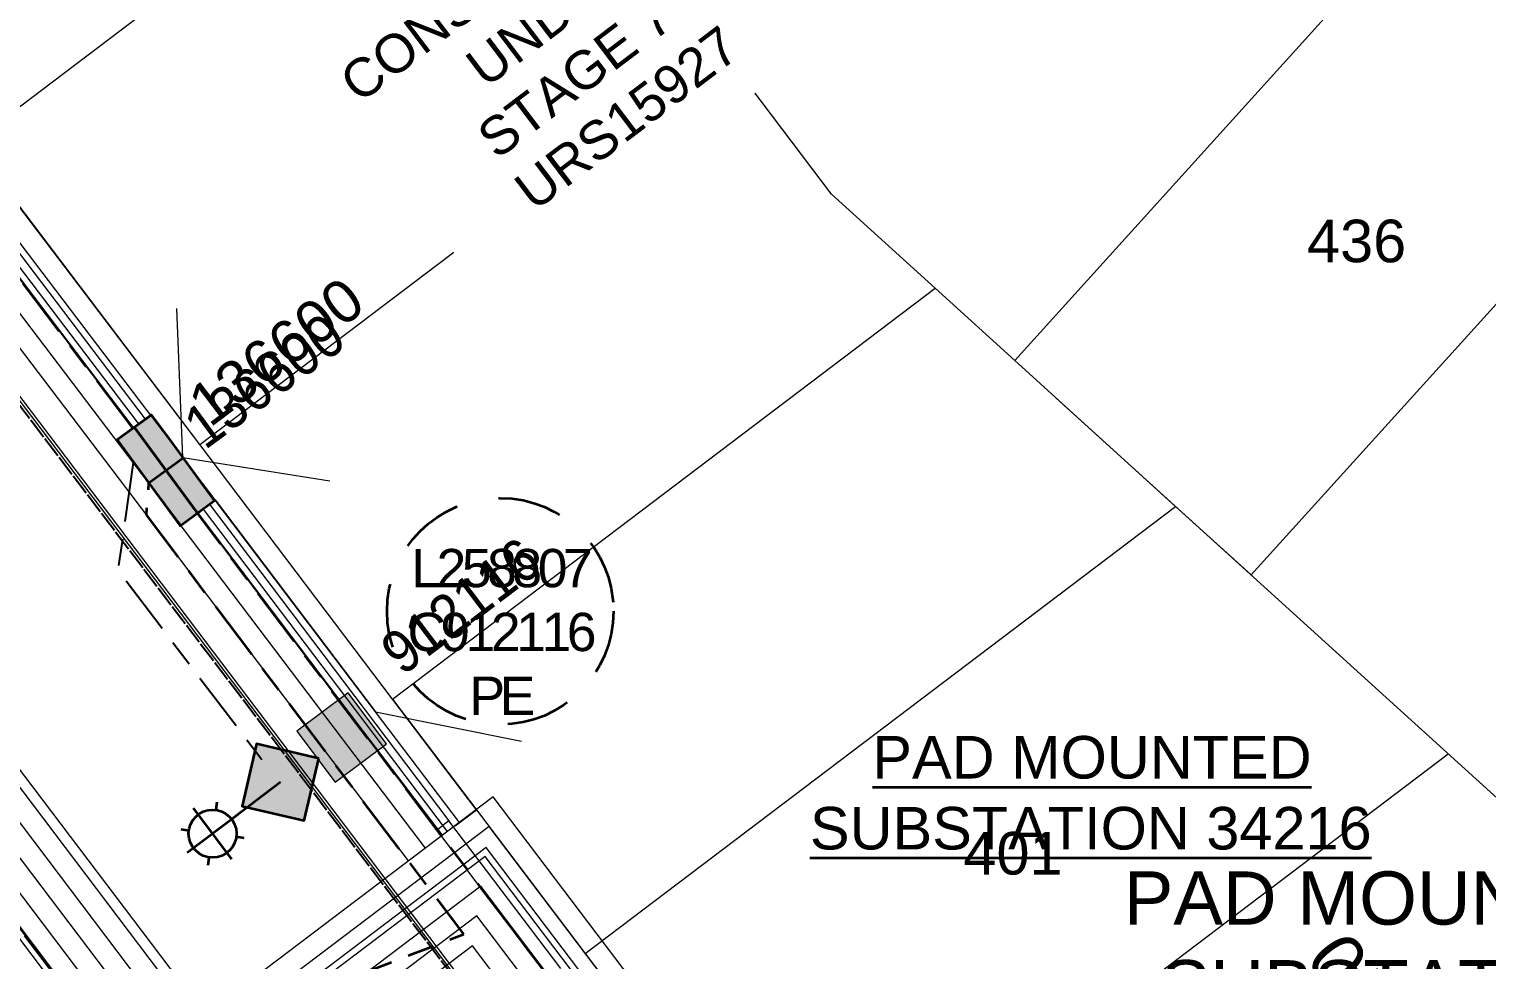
# Model space of a CAD drawing. Header units: metres. Extents: x 0 to 309348, y 0 to 6272736.
# Drawn here: x 308735.3 to 308803.8, y 6271944.7 to 6271988.4 of the extents above; entities that cross this region are included whole.
import ezdxf
from ezdxf import colors
from ezdxf.entities.mleader import LeaderData, LeaderLine
from ezdxf.enums import TextEntityAlignment as Align
from ezdxf.math import Vec2, Vec3

# ---------------------------------------------------------------- set-up
doc = ezdxf.new("R2010")
doc.units = ezdxf.units.M
for name, pattern in [('Cable Exist OH', [1, 1, 0]), ('Cable Exist UG', [8.2, 4, -1.2, 1.8, -1.2]), ('CENTERX2', [4, 2.5, -0.5, 0.5, -0.5]), ('Dash', [5, 3, -2]), ('DASHED', [0.75, 0.5, -0.25]), ('IE Trench LV', [5.5, 4, -1.5])]:
    doc.linetypes.add(name, pattern=pattern)
doc.layers.get('0').update_dxf_attribs({"color": 6})
for name, color, linetype, lineweight in [('_User Miscellaneous1', 30, 'Continuous', 13), ('_User_HV_Exist', 1, 'Continuous', 35), ('_User_LV_Exist', 5, 'Continuous', 35), ('Cadastre Developer_SP_NEW', 92, 'Continuous', 15), ('Cadastre Roads_SP_NEW', 214, 'Continuous', 15), ('Mains_LV_EXT', 163, 'Continuous', 25)]:
    doc.layers.add(name, color=color, linetype=linetype, lineweight=lineweight)
doc.layers.add('_User Miscellaneous10', color=252, linetype='Continuous', lineweight=13, plot=False, transparency=0.85)
for name, color, linetype in [('Mains_LV_New_T6', 2, 'Cable 4'), ('Notes', 7, 'Continuous'), ('SupportsUG_SP_LV_EXT', 7, 'Continuous')]:
    doc.layers.add(name, color=color, linetype=linetype)
doc.styles.add('ARIAL', font='arial.ttf', dxfattribs={"height": 2})
doc.styles.add('COLUMN_LABEL', font='arial.ttf', dxfattribs={"height": 2})
doc.styles.add('iecARIAL', font='arial.ttf', dxfattribs={"height": 2})
doc.styles.add('POLE_LABEL', font='arial.ttf', dxfattribs={"height": 2})
doc.styles.add('SL_LABEL', font='arial.ttf', dxfattribs={"height": 2})
doc.styles.get("Standard").update_dxf_attribs({"font": 'arial.ttf'})
doc.styles.add('SWG_LABEL', font='arial.ttf')
doc.styles.add('SWITCH_LABEL', font='arial.ttf', dxfattribs={"height": 2})
doc.linetypes.add('Cable 4', pattern='A,5.25,-0.1,["o",Standard,S=2,R=0,X=0.2,Y=-0.7],-2', length=7.35)

# ---------------------------------------------------------------- blocks, each defined once
blk = doc.blocks.new('SWG_SIE_TRF_NOES_NEW')
at = {"linetype": 'Continuous'}
blk.add_line((6.25, 0.75), (2.491, 2.118), dxfattribs=at)
at = {"linetype": 'CENTERX2'}
for p, q in [((0, 0), (1.5, 0)), ((7, 0), (8.5, 0))]:
    blk.add_line(p, q, dxfattribs=at)
blk.add_line((14, 0), (18.5, 0))
at = {"linetype": 'DASHED'}
blk.add_lwpolyline([(4.371, 1.434), (4.371, 5.371), (11.75, 5.371)], dxfattribs=at)
blk.add_lwpolyline([(17.5, -0.75), (18.5, 0), (17.5, 0.75)])
for centre in [(2.25, 0), (6.25, 0)]:
    blk.add_circle(centre, 0.75)
at = {"flags": 1}
blk.add_attdef('Z', (0, 0), '', height=0.2, dxfattribs=at)
at = {"style": 'SWITCH_LABEL', "flags": 9}
blk.add_attdef('STREET_CODE', text='', height=0.2, dxfattribs=at).set_placement((0, -0.2), align=Align.MIDDLE_LEFT)
at = {"flags": 9}
for tag, p in [('ORIENTATION', (0, -0.4)), ('PARENT', (0, -0.6)), ('SUBURB', (0, -1)), ('STREETNAME', (0, -1.2)), ('USAGE', (0, -0.8)), ('LOCATION', (0, -1.4)), ('NOTES', (0, -1.6))]:
    blk.add_attdef(tag, text='', height=0.2, dxfattribs=at).set_placement(p, align=Align.MIDDLE_LEFT)
blk = doc.blocks.new('SWG_FUSE_NEW')
at = {"linetype": 'CENTERX2'}
for p, q in [((1.031, 0.695), (4.469, -0.695)), ((1.031, -0.695), (4.469, 0.695))]:
    blk.add_line(p, q, dxfattribs=at)
for centre in [(0.75, 0), (4.75, 0)]:
    blk.add_circle(centre, 0.75)
blk = doc.blocks.new('*U348')
at = {"linetype": 'CENTERX2'}
blk.add_blockref('SWG_SIE_TRF_NOES_NEW', (0, 0), dxfattribs=at)
at = {"linetype": 'CENTERX2', "rotation": 180}
blk.add_blockref('SWG_FUSE_NEW', (14, 0), dxfattribs=at)
blk.add_text('TRF', height=2.5, rotation=89.98256).set_placement((21.515, -0.055), align=Align.MIDDLE_CENTER)
blk = doc.blocks.new('*U404')
at = {"width": 0.9}
blk.add_attdef('ASSET_NUM', text='', height=2, dxfattribs=at).set_placement((4, 2), align=Align.MIDDLE_LEFT)
for tag, p, flags in [('SUBURB', (-2, 0), 1), ('STREETNAME', (-1.8, 0), 9), ('PARENT', (-1.6, 0), 9), ('NOTES', (-1.4, 0), 9), ('LOCATION', (-1.2, 0), 9), ('LEGEND', (-1, 0), 9), ('USAGE', (-0.8, 0), 9), ('SUPPORT_TYPE', (-0.6, 0), 9), ('STATE', (-0.4, 0), 9), ('OWNED_BY', (-0.2, 0), 9)]:
    blk.add_attdef(tag, p, '', height=0.2, rotation=270, dxfattribs=dict(flags=flags))
blk.add_wipeout([(1.953, -1.853), (-2.693, -0.005), (-1.953, 1.853), (2.693, 0.005)])
at = {"layer": 'SupportsUG_SP_LV_EXT'}
h = blk.add_hatch(color=256, dxfattribs=at)
h.dxf.hatch_style = 1
h.paths.add_polyline_path([(2.693, 0.005), (-0.792, 1.391), (1.531, 0.467), (-1.953, 1.853), (-2.693, -0.005), (1.953, -1.853)])
blk.add_lwpolyline([(2.693, 0.005), (-0.792, 1.391), (1.531, 0.467), (-1.953, 1.853), (-2.693, -0.005), (1.953, -1.853)], close=True)
blk = doc.blocks.new('*U397')
for tag, height, rotation, flags, p in [('LANTNUMBER', 0.2, 270, 9, (-1.4, 2.6)), ('LOUTREACH', 0.2, 270, 9, (-1.4, 2.2)), ('LRATECODE', 0.2, 270, 9, (-1.4, 1.8)), ('LREMOVE', 0.2, 270, 9, (-1.4, 1.6)), ('LREPLACE', 0.2, 270, 9, (-1.4, 1.4)), ('LEGEND', 0.2, 270, 9, (-1.4, 0.8)), ('LTYPE', 0.2, 270, 9, (-1.4, 1.2)), ('SUBURB', 0.2, 270, 9, (-1.4, 0.6)), ('LNEW', 0.2, 270, 9, (-6.4, 0)), ('LMASTVOCAB', 0.2, 270, 9, (-6.2, 0)), ('LMAST', 0.2, 270, 9, (-6, 0)), ('LLAMPVOCAB', 0.2, 270, 9, (-5.8, 0)), ('LLAMP', 0.2, 270, 9, (-5.6, 0)), ('LEXIST', 0.2, 270, 9, (-5.4, 0)), ('LCHARGE3PERCENT', 0.2, 270, 9, (-5.2, 0)), ('NO_PHASES', 0.2, 270, 9, (-1.2, 0)), ('LANTERN_TYPE', 0.2, 270, 9, (-1, 0)), ('LANTERN_PURPOSE', 0.2, 270, 9, (-0.8, 0)), ('CONTROL_TYPE', 0.2, 270, 9, (-0.6, 0)), ('CONSTRUCTED_VOLTAGE', 0.2, 270, 9, (-0.4, 0)), ('LNUMBER', 1, 217.13749, 8, (-6.184, -3.429))]:
    blk.add_attdef(tag, text='', height=height, rotation=rotation, dxfattribs=dict(flags=flags)).set_placement(p, align=Align.MIDDLE_LEFT)
at = {"style": 'SL_LABEL'}
for tag, height, rotation, flags, p in [('STREET_CODE', 0.001, 270, 9, (0.001, 0)), ('ASSET_NUM', 1, 217.13749, 8, (-4.977, -5.023))]:
    blk.add_attdef(tag, text='', height=height, rotation=rotation, dxfattribs=dict(at, flags=flags)).set_placement(p, align=Align.MIDDLE_LEFT)
at = {"flags": 1}
blk.add_attdef('Z', (0, 0), '', height=0.001, rotation=270, dxfattribs=at)
blk.add_wipeout([(-4.534, -3.434), (-4.675, -2.21), (-4.208, -1.07), (-2.984, -0.929), (-1.844, -1.396), (-1.703, -2.62), (-2.17, -3.76), (-3.394, -3.901)])
for p, q in [((0, 0), (-2.292, -1.736)), ((-3.868, -1.518), (-4.094, -1.219)), ((-2.283, -3.611), (-4.094, -1.219)), ((-2.984, -0.929), (-3.035, -1.3)), ((-1.993, -1.509), (-4.385, -3.321)), ((-4.675, -2.21), (-4.303, -2.261)), ((-1.703, -2.62), (-2.074, -2.569)), ((-4.086, -3.094), (-4.385, -3.321)), ((-2.283, -3.611), (-2.51, -3.312)), ((-3.394, -3.901), (-3.343, -3.529))]:
    blk.add_line(p, q)
blk.add_circle((-3.189, -2.415), 1.125)
at = {"flags": 9}
for tag, p in [('LOUTREACHVOCAB', (-1.4, 2)), ('LTYPEVOCAB', (-1.4, 1)), ('STREETNAME', (-1.4, 0.4)), ('LOCATION', (-1.4, 0.2)), ('LCHARGE3', (-5, 0)), ('LCHARGE2PERCENT', (-4.8, 0)), ('LCHARGE2', (-4.6, 0)), ('LCHARGE1PERCENT', (-4.4, 0)), ('LCHARGE1', (-4.2, 0)), ('LCATEGORY', (-4, 0)), ('LBRACKETVOCAB', (-3.8, 0)), ('LBRACKET', (-3.6, 0)), ('LKINGHEIGHT', (-3.4, 0)), ('CREPLACE', (-3.2, 0)), ('CREMOVE', (-3, 0)), ('CNUMBER', (-2.8, 0)), ('CNEW', (-2.6, 0)), ('CEXIST', (-2.4, 0)), ('USAGE', (-2.2, 0)), ('STATE', (-2, 0)), ('OWNED_BY', (-1.8, 0)), ('ORIENTATION', (-1.6, 0)), ('OPERATING_VOLTAGE', (-1.4, 0)), ('NOTES', (-1.4, 0)), ('MAINTAINED_BY', (-1.4, -0.663))]:
    blk.add_attdef(tag, text='', height=0.2, rotation=270, dxfattribs=at).set_placement(p, align=Align.MIDDLE_LEFT)
blk.add_attdef('OPERATED_BY', (-1.4, -0.407), '', height=0.2, rotation=270, dxfattribs=at)
blk = doc.blocks.new('COLUMN_EXT')
blk.add_hatch(color=256).paths.add_polyline_path([(1.5, -1.5), (1.5, 1.5), (-1.5, 1.5), (-1.5, -1.5)])
blk.add_lwpolyline([(1.5, 1.5), (-1.5, 1.5), (-1.5, -1.5), (1.5, -1.5)], close=True)
at = {"flags": 9}
for tag, p in [('NOTES', (-1.813, 2)), ('STREETNAME', (-1.813, 1.6)), ('LOCATION', (-1.813, 1.4)), ('SUBURB', (-1.813, 1.8)), ('OWNED_BY', (-1.813, 0.6)), ('LEGEND', (-1.813, 1.2)), ('USAGE', (-1.813, 1)), ('STATE', (-1.813, 0.8)), ('COLUMN_TYPE', (-1.813, 0.4))]:
    blk.add_attdef(tag, text='', height=0.2, rotation=180, dxfattribs=at).set_placement(p, align=Align.MIDDLE_LEFT)
at = {"flags": 1}
blk.add_attdef('Z', (-1.813, 2.351), '', height=0.2, rotation=180, dxfattribs=at)
at = {"flags": 9}
for tag, style, p in [('STRUCTURE_PLANT_NUMBER', 'POLE_LABEL', (-1.813, -0.031)), ('STREET_CODE', 'COLUMN_LABEL', (-1.813, 0.2))]:
    blk.add_attdef(tag, text='', height=0.2, rotation=180, dxfattribs=dict(at, style=style)).set_placement(p, align=Align.MIDDLE_LEFT)
at = {"style": 'COLUMN_LABEL', "width": 0.9, "flags": 8}
blk.add_attdef('ASSET_NUM', text='', height=2, rotation=270, dxfattribs=at).set_placement((2, -4), align=Align.MIDDLE_LEFT)
blk = doc.blocks.new('PILLAR_EXT')
blk.add_hatch(color=256).paths.add_polyline_path([(2.5, -1), (2.5, 1), (-2.5, 1), (-2.5, -1)])
for p, q in [((0, -1), (0, 1)), ((2.5, 0), (-2.5, 0))]:
    blk.add_line(p, q)
at = {"ltscale": 10}
blk.add_line((-2.5, 0), (2.5, 0), dxfattribs=at)
blk.add_lwpolyline([(2.5, 1), (1.25, 1), (-1.25, 1), (-2.5, 1), (-2.5, -1), (2.5, -1)], close=True)
for tag, p, flags in [('STREETNAME', (0, 1.8), 9), ('SUBURB', (0, 2), 1), ('PARENT', (0, 1.6), 9), ('NOTES', (0, 1.4), 9), ('LOCATION', (0, 1.2), 9), ('LEGEND', (0, 1), 9), ('USAGE', (0, 0.8), 9), ('SUPPORT_TYPE', (0, 0.6), 9), ('OWNED_BY', (0, 0.2), 9), ('STATE', (0, 0.4), 9)]:
    blk.add_attdef(tag, p, '', height=0.2, rotation=180, dxfattribs=dict(flags=flags))
at = {"width": 0.9, "flags": 8}
blk.add_attdef('ASSET_NUM', text='', height=2, rotation=270, dxfattribs=at).set_placement((2, -4), align=Align.MIDDLE_LEFT)
blk = doc.blocks.new('*U392')
blk.add_hatch(color=256).paths.add_polyline_path([(1.901, -0.942), (0.942, 1.901), (-1.901, 0.942), (-0.942, -1.901)])
blk.add_lwpolyline([(0.942, 1.901), (-1.901, 0.942), (-0.942, -1.901), (1.901, -0.942)], close=True)
at = {"flags": 9}
for tag, p in [('NOTES', (-1.813, 2)), ('STREETNAME', (-1.813, 1.6)), ('LOCATION', (-1.813, 1.4)), ('SUBURB', (-1.813, 1.8)), ('OWNED_BY', (-1.813, 0.6)), ('LEGEND', (-1.813, 1.2)), ('USAGE', (-1.813, 1)), ('STATE', (-1.813, 0.8)), ('COLUMN_TYPE', (-1.813, 0.4))]:
    blk.add_attdef(tag, text='', height=0.2, rotation=180, dxfattribs=at).set_placement(p, align=Align.MIDDLE_LEFT)
at = {"flags": 1}
blk.add_attdef('Z', (-1.813, 2.351), '', height=0.2, rotation=180, dxfattribs=at)
at = {"flags": 9}
for tag, style, p in [('STRUCTURE_PLANT_NUMBER', 'POLE_LABEL', (-1.813, -0.031)), ('STREET_CODE', 'COLUMN_LABEL', (-1.813, 0.2))]:
    blk.add_attdef(tag, text='', height=0.2, rotation=180, dxfattribs=dict(at, style=style)).set_placement(p, align=Align.MIDDLE_LEFT)
at = {"style": 'COLUMN_LABEL', "width": 0.9, "flags": 8}
blk.add_attdef('ASSET_NUM', text='', height=2, rotation=270, dxfattribs=at).set_placement((2, -4), align=Align.MIDDLE_LEFT)
blk = doc.blocks.new('_DotBlank')
at = {"color": 0, "linetype": 'ByBlock', "lineweight": -2}
blk.add_line((-0.5, 0), (-1, 0), dxfattribs=at)
blk.add_circle((0, 0), 0.5, dxfattribs=at)

msp = doc.modelspace()

# ---------------------------------------------------------------- linework, layer by layer
at = {"layer": '_User Miscellaneous1'}
for p, q in [((308724.01993, 6271992.12742), (308740.79212, 6271970.06741)), ((308723.44677, 6271991.69165), (308740.21841, 6271969.63237)), ((308740.79212, 6271970.06741), (308740.50526, 6271969.84989)), ((308740.79212, 6271970.06741), (308755.06413, 6271951.19651)), ((308740.21841, 6271969.63237), (308740.50526, 6271969.84989)), ((308740.21841, 6271969.63237), (308754.48987, 6271950.7622)), ((308754.48987, 6271950.7622), (308754.777, 6271950.97935)), ((308755.06413, 6271951.19651), (308754.777, 6271950.97935))]:
    msp.add_line(p, q, dxfattribs=at)
at = {"layer": '_User Miscellaneous1', "ltscale": 0.7}
msp.add_line((308731.39733, 6271950.83534), (308738.69521, 6271941.19915), dxfattribs=at)
at = {"layer": '_User Miscellaneous1', "ltscale": 0.75}
for p, q in [((308754.49001, 6271950.76201), (308754.777, 6271950.97935)), ((308759.74444, 6271943.82385), (308754.49001, 6271950.76201)), ((308755.06399, 6271951.19669), (308754.777, 6271950.97935)), ((308760.31842, 6271944.25854), (308755.06399, 6271951.19669))]:
    msp.add_line(p, q, dxfattribs=at)
at = {"layer": '_User Miscellaneous10', "linetype": 'Continuous'}
for p, q in [((308792.76195, 6271962.7472), (308815.95605, 6271988.39692)), ((308761.46878, 6271944.95909), (308789.21352, 6271965.96762)), ((308792.76195, 6271962.7472), (308789.21352, 6271965.96762)), ((308755.35961, 6271950.9637), (308756.35217, 6271951.71527)), ((308756.35217, 6271951.71527), (308761.46878, 6271944.95909))]:
    msp.add_line(p, q, dxfattribs=at)
at = {"layer": '_User Miscellaneous10', "ltscale": 0.75, "flags": 128}
for points in [[(308756.3486, 6271951.71998), (308752.41283, 6271956.91692), (308743.35689, 6271968.87476), (308713.23678, 6272008.54581), (308711.90242, 6272007.53261), (308669.33503, 6272063.60697)], [(308754.75422, 6271950.51252), (308750.81846, 6271955.70947), (308741.76325, 6271967.66633), (308712.85334, 6272005.74343), (308711.51885, 6272004.73014), (308667.74203, 6272062.39769)], [(308755.55141, 6271951.11625), (308751.61564, 6271956.3132), (308742.56007, 6271968.27054), (308713.04506, 6272007.14462), (308711.71063, 6272006.13138), (308668.53853, 6272063.00233)], [(308753.95704, 6271949.90879), (308750.02127, 6271955.10574), (308740.96643, 6271967.06211), (308712.66161, 6272004.34225), (308711.32706, 6272003.32891), (308666.94554, 6272061.79304)], [(308753.15985, 6271949.30506), (308749.22408, 6271954.50201), (308740.16961, 6271966.4579), (308712.46989, 6272002.94106), (308711.13528, 6272001.92767), (308666.14904, 6272061.1884)]]:
    msp.add_lwpolyline(points, dxfattribs=at)
at = {"layer": '_User Miscellaneous10', "color": 4, "ltscale": 0.75, "flags": 128}
msp.add_lwpolyline([(308754.99338, 6271950.69364), (308751.05761, 6271955.89058), (308742.00229, 6271967.84759), (308712.91085, 6272006.16379), (308711.57638, 6272005.15051), (308667.98098, 6272062.57908)], dxfattribs=at)
at = {"layer": '_User Miscellaneous10', "flags": 128}
for points in [[(308895.88063, 6271960.99956), (308825.77119, 6272004.43167), (308808.87835, 6271991.60515), (308864.301, 6271957.27136), (308865.4054, 6271952.57093), (308857.59605, 6271939.96486, -0.0922598), (308847.98774, 6271929.41292), (308834.31971, 6271919.0618), (308814.45108, 6271904.01483), (308804.00517, 6271896.1039), (308799.22213, 6271896.76441), (308757.14513, 6271952.32458), (308738.42289, 6271938.14581), (308776.74683, 6271887.54133), (308790.73664, 6271870.4526), (308831.21534, 6271815.43744), (308888.93266, 6271807.59402)], [(308895.354, 6271960.14946), (308825.82868, 6272003.21972), (308810.64218, 6271991.68881), (308865.17975, 6271957.90332), (308866.47363, 6271952.39643), (308858.44615, 6271939.43823, -0.0922598), (308848.59147, 6271928.61573), (308834.92344, 6271918.26462), (308815.05481, 6271903.21764), (308804.27869, 6271895.05664), (308798.67502, 6271895.83047), (308756.95167, 6271950.92366), (308739.82381, 6271937.95235), (308777.5326, 6271888.16015), (308791.52679, 6271871.06606), (308831.76976, 6271816.37129), (308889.06731, 6271808.58491)], [(308894.82738, 6271959.29936), (308825.88616, 6272002.00777), (308812.40602, 6271991.77247), (308866.0585, 6271958.53528), (308867.54186, 6271952.22192), (308859.29625, 6271938.9116, -0.0922598), (308849.1952, 6271927.81854), (308835.52717, 6271917.46743), (308815.65854, 6271902.42045), (308804.55221, 6271894.00937), (308798.1279, 6271894.89654), (308756.75821, 6271949.52275), (308741.22473, 6271937.75889), (308778.31836, 6271888.77896), (308792.31694, 6271871.67952), (308832.32417, 6271817.30514), (308889.20197, 6271809.5758)], [(308894.30075, 6271958.44927), (308825.94364, 6272000.79583), (308814.16985, 6271991.85613), (308866.93724, 6271959.16724), (308868.61009, 6271952.04742), (308860.14634, 6271938.38498, -0.0922598), (308849.79893, 6271927.02135), (308836.1309, 6271916.67024), (308816.26227, 6271901.62326), (308804.82574, 6271892.96211), (308797.58078, 6271893.9626), (308756.56475, 6271948.12183), (308742.62565, 6271937.56543), (308779.10412, 6271889.39778), (308793.10709, 6271872.29297), (308832.87858, 6271818.23899), (308889.33663, 6271810.5667)], [(308893.77412, 6271957.59917), (308826.00113, 6271999.58388), (308815.93368, 6271991.93979), (308867.81599, 6271959.7992), (308869.67833, 6271951.87291), (308860.99644, 6271937.85835, -0.0922598), (308850.40266, 6271926.22416), (308836.73463, 6271915.87305), (308816.866, 6271900.82607), (308805.09926, 6271891.91485), (308797.03367, 6271893.02867), (308756.37129, 6271946.72091), (308744.02656, 6271937.37197), (308779.88989, 6271890.0166), (308793.89724, 6271872.90643), (308833.433, 6271819.17284), (308889.47128, 6271811.55759)], [(308893.2475, 6271956.74907), (308826.05861, 6271998.37193), (308817.69751, 6271992.02345), (308868.69474, 6271960.43117), (308870.74656, 6271951.69841), (308861.84654, 6271937.33172, -0.0922598), (308851.00639, 6271925.42697), (308837.33836, 6271915.07586), (308817.46973, 6271900.02888), (308805.37278, 6271890.86759), (308796.48655, 6271892.09473), (308756.17783, 6271945.31999), (308745.42748, 6271937.17851), (308780.67565, 6271890.63541), (308794.68739, 6271873.51989), (308833.98741, 6271820.10669), (308889.60594, 6271812.54848)]]:
    msp.add_lwpolyline(points, format="xyb", dxfattribs=at)
at = {"layer": '_User Miscellaneous10', "color": 4, "flags": 128}
msp.add_lwpolyline([(308894.98536, 6271959.55439), (308825.86892, 6272002.37136), (308811.87687, 6271991.74737), (308865.79487, 6271958.34569), (308867.22139, 6271952.27427), (308859.04122, 6271939.06959, -0.0922598), (308849.01408, 6271928.0577), (308835.34605, 6271917.70658), (308815.47742, 6271902.65961), (308804.47016, 6271894.32355), (308798.29203, 6271895.17672), (308756.81625, 6271949.94302), (308740.80445, 6271937.81693), (308778.08263, 6271888.59332), (308792.0799, 6271871.49548), (308832.15785, 6271817.02498), (308889.16157, 6271809.27854)], format="xyb", dxfattribs=at)
at = {"layer": '_User Miscellaneous10', "color": 2, "flags": 128}
for points in [[(308742.56058, 6271968.26987), (308742.27856, 6271975.26419)], [(308742.56058, 6271968.26987), (308749.4734, 6271967.16858)]]:
    msp.add_lwpolyline(points, dxfattribs=at)
at = {"layer": '_User_LV_Exist', "linetype": 'Cable Exist UG', "ltscale": 0.7, "flags": 128}
for points in [[(308740.21647, 6271969.63095), (308723.49727, 6271991.71835)], [(308746.64851, 6271928.97597), (308743.13297, 6271927.78261), (308734.89787, 6271938.88239), (308737.21285, 6271943.05709), (308715.04376, 6271972.32385)], [(308754.7205, 6271950.48416), (308743.24102, 6271965.64947)], [(308778.93515, 6271918.58305), (308756.53432, 6271948.09459), (308754.7205, 6271950.48416), (308754.7205, 6271950.48416)]]:
    msp.add_lwpolyline(points, dxfattribs=at)
at = {"layer": 'Cadastre Developer_SP_NEW', "transparency": 33554687}
for p, q in [((308732.62278, 6271983.04851), (308757.15229, 6272001.62527)), ((308803.00369, 6271996.43763), (308781.6544, 6271972.82802)), ((308767.8864, 6271987.45152), (308766.20815, 6271989.66755)), ((308792.76195, 6271962.7472), (308815.95605, 6271988.39692)), ((308743.35689, 6271968.87476), (308767.8864, 6271987.45152)), ((308773.04087, 6271980.64535), (308767.8864, 6271987.45152)), ((308743.35689, 6271968.87476), (308732.62278, 6271983.04851)), ((308777.90987, 6271976.22642), (308773.04087, 6271980.64535)), ((308752.41283, 6271956.91692), (308777.90987, 6271976.22642)), ((308781.6544, 6271972.82802), (308777.90987, 6271976.22642)), ((308789.21352, 6271965.96762), (308781.6544, 6271972.82802)), ((308752.41283, 6271956.91692), (308743.35689, 6271968.87476)), ((308761.46878, 6271944.95909), (308789.21352, 6271965.96762)), ((308792.76195, 6271962.7472), (308789.21352, 6271965.96762)), ((308752.41283, 6271956.91692), (308756.35217, 6271951.71527)), ((308756.35217, 6271951.71527), (308761.46878, 6271944.95909))]:
    msp.add_line(p, q, dxfattribs=at)
at = {"layer": 'Cadastre Developer_SP_NEW', "ltscale": 15, "transparency": 33554687}
for p, q in [((308815.95605, 6271988.39692), (308792.76195, 6271962.7472)), ((308814.83114, 6271942.71799), (308783.59935, 6271971.06285)), ((308761.46878, 6271944.95909), (308789.21352, 6271965.96762)), ((308771.73218, 6271931.40687), (308802.02233, 6271954.34281)), ((308756.35217, 6271951.71527), (308798.67502, 6271895.83047))]:
    msp.add_line(p, q, dxfattribs=at)
at = {"layer": 'Cadastre Roads_SP_NEW', "color": 4, "linetype": 'Continuous', "ltscale": 2, "transparency": 33554495}
msp.add_line((308795.7998, 6271890.51699), (308668.23644, 6272058.95679), dxfattribs=at)
at = {"layer": 'Mains_LV_EXT', "linetype": 'Cable Exist OH'}
msp.add_lwpolyline([(308723.43897, 6271985.80202), (308759.08198, 6271938.847)], dxfattribs=at)

# ---------------------------------------------------------------- block references
at = {"layer": '_User_HV_Exist', "linetype": 'CENTERX2'}
ref = msp.add_blockref('*U348', (308803.85, 6271935.37558), dxfattribs=dict(at, rotation=307.1374889153048))
ref.add_attrib('ASSET_NUM', 'B9440', dxfattribs={"layer": '0', "height": 2.5, "rotation": 127.0918627, "style": 'SWG_LABEL'}).set_placement((308802.34068, 6271937.36855), align=Align.MIDDLE_LEFT)

# ---------------------------------------------------------------- texts
at = {"layer": '_User Miscellaneous10', "style": 'ARIAL'}
msp.add_text('436', height=2, dxfattribs=at).set_placement((308797.71816, 6271977.44298), align=Align.CENTER)
msp.add_text('401', height=2, dxfattribs=at).set_placement((308781.56977, 6271949.66708), align=Align.MIDDLE_CENTER)
at = {"layer": '_User_HV_Exist', "ltscale": 0.75, "insert": (308770.99654, 6271955.17997), "char_height": 2, "attachment_point": 1}
msp.add_mtext_dynamic_manual_height_columns('\\pi3.9635;{\\LPAD MOUNTED \\P\\pi1.0317;SUBSTATION 34216}', width=28.2080465, gutter_width=12.5, heights=[0], dxfattribs=at)
at = {"layer": '_User_LV_Exist', "insert": (308757.45199, 6271960.06897), "char_height": 1.8, "width": 11.3087193, "attachment_point": 5}
msp.add_mtext('{\\T0.8;L258807\\PC912116\\PPE}', dxfattribs=at)
at = {"layer": '_User_LV_Exist', "ltscale": 0.75, "insert": (308785.34857, 6271948.81456), "char_height": 2.5, "attachment_point": 1}
msp.add_mtext_dynamic_manual_height_columns('\\pi1.4284;PAD MOUNTED \\P\\pi3.1678;SUBSTATION \\P\\pi9.4016;34216', width=28.2080465, gutter_width=12.5, heights=[0], dxfattribs=at)

# ---------------------------------------------------------------- next in the draw order: block references
at = {"layer": '_User Miscellaneous1'}
ref = msp.add_blockref('*U404', (308741.76325, 6271967.66633), dxfattribs=dict(at, rotation=148.8710516492884))
ref.add_attrib('ASSET_NUM', '136600', dxfattribs={"layer": '0', "height": 2, "rotation": 37.1374889, "style": 'iecARIAL'}).set_placement((308743.22302, 6271970.4373), align=Align.MIDDLE_LEFT)
at = {"layer": '_User_LV_Exist', "linetype": 'IE Trench LV', "ltscale": 0.7}
msp.add_blockref('*U397', (308747.14579, 6271953.00436), dxfattribs=at)

# ---------------------------------------------------------------- next in the draw order: linework, layer by layer
at = {"layer": '_User Miscellaneous10', "flags": 128}
for points in [[(308782.5973, 6271886.21018), (308780.83529, 6271878.46605), (308729.3585, 6271851.98098), (308719.12286, 6271854.30992), (308644.75152, 6271952.51279), (308603.3964, 6272007.12056), (308592.39987, 6272021.64081, -0.52204641), (308601.77923, 6272050.5137), (308616.23599, 6272053.84016), (308646.21031, 6272060.63719), (308655.84615, 6272057.1218), (308716.72618, 6271976.73402), (308733.02679, 6271955.20977), (308741.97563, 6271943.39365), (308743.37769, 6271941.05887)], [(308781.62223, 6271886.43204), (308779.96356, 6271879.14214), (308729.22504, 6271853.03691), (308719.70004, 6271855.20415), (308645.54871, 6271953.11652), (308604.19359, 6272007.72429), (308593.19706, 6272022.24454, -0.5214343), (308602.03721, 6272049.54693), (308616.45868, 6272052.86527), (308646.14425, 6272059.59682), (308655.22676, 6272056.2833), (308715.92899, 6271976.13029), (308732.2296, 6271954.60604), (308741.146, 6271942.83275), (308742.5204, 6271940.54405)], [(308780.64715, 6271886.6539), (308779.09183, 6271879.81822), (308729.09157, 6271854.09283), (308720.27723, 6271856.09838), (308646.3459, 6271953.72025), (308604.99078, 6272008.32801), (308593.99425, 6272022.84827, -0.52076767), (308602.29618, 6272048.58039), (308616.68138, 6272051.89038), (308646.07819, 6272058.55645), (308654.60737, 6272055.4448), (308715.13181, 6271975.52655), (308731.4324, 6271954.00232), (308740.31637, 6271942.27186), (308741.6631, 6271940.02923)], [(308779.67207, 6271886.87576), (308778.2201, 6271880.49431), (308728.9581, 6271855.14876), (308720.85441, 6271856.99261), (308647.14309, 6271954.32398), (308605.78798, 6272008.93174), (308594.79144, 6272023.452, -0.52003793), (308602.55621, 6272047.61409), (308616.90407, 6272050.91549), (308646.01212, 6272057.51608), (308653.98798, 6272054.6063), (308714.33462, 6271974.92282), (308730.63521, 6271953.39859), (308739.48674, 6271941.71097), (308740.8058, 6271939.51441)], [(308778.69699, 6271887.09762), (308777.34837, 6271881.1704), (308728.82464, 6271856.20469), (308721.4316, 6271857.88684), (308647.94028, 6271954.92771), (308606.58517, 6272009.53546), (308595.58863, 6272024.05573, -0.51923441), (308602.81743, 6272046.64806), (308617.12676, 6272049.9406), (308645.94606, 6272056.47571), (308653.36859, 6272053.7678), (308713.53743, 6271974.31909), (308729.83802, 6271952.79487), (308738.65711, 6271941.15007), (308739.9485, 6271938.99959)]]:
    msp.add_lwpolyline(points, format="xyb", dxfattribs=at)
at = {"layer": '_User Miscellaneous10', "color": 4, "flags": 128}
msp.add_lwpolyline([(308778.40447, 6271887.16417), (308777.08686, 6271881.37322), (308728.7846, 6271856.52146), (308721.60476, 6271858.15511), (308648.17944, 6271955.10882), (308606.82433, 6272009.71658), (308595.82778, 6272024.23685, -0.51897706), (308602.89604, 6272046.35831), (308617.19357, 6272049.64813), (308645.92624, 6272056.1636), (308653.18278, 6272053.51624), (308713.29828, 6271974.13797), (308729.59886, 6271952.61375), (308738.40822, 6271940.9818), (308739.69131, 6271938.84515)], format="xyb", dxfattribs=at)
at = {"layer": '_User Miscellaneous10', "color": 2, "flags": 128}
msp.add_lwpolyline([(308744.06944, 6271966.27655), (308751.61564, 6271956.3132), (308758.48042, 6271954.94396)], dxfattribs=at)
at = {"layer": '_User_LV_Exist', "linetype": 'Cable Exist UG', "ltscale": 0.7, "flags": 128}
msp.add_lwpolyline([(308744.36602, 6271933.98746), (308740.99863, 6271939.01665), (308740.99863, 6271939.01665), (308740.37169, 6271939.94511), (308755.76641, 6271945.86325), (308740.84429, 6271965.56701), (308740.96592, 6271967.06278)], dxfattribs=at)
at = {"layer": 'Cadastre Roads_SP_NEW'}
msp.add_line((308658.09563, 6272054.9795), (308780.78118, 6271892.98063), dxfattribs=at)
msp.add_lwpolyline([(308567.03935, 6272192.77159), (308656.82223, 6272074.21871), (308825.40199, 6271851.61927)], dxfattribs=at)
at = {"layer": 'Mains_LV_New_T6', "color": 4, "linetype": 'Cable Exist UG', "ltscale": 0.7, "flags": 128}
msp.add_lwpolyline([(308740.22704, 6271968.03595), (308739.50904, 6271962.98142), (308746.26805, 6271954.07875)], dxfattribs=at)

# ---------------------------------------------------------------- next in the draw order: block references
at = {"layer": '_User Miscellaneous1'}
ref = msp.add_blockref('COLUMN_EXT', (308750.02127, 6271955.10574), dxfattribs=dict(at, rotation=306.8714150661399))
ref.add_attrib('ASSET_NUM', '912116', dxfattribs={"layer": '0', "height": 2, "rotation": 37.1374889, "style": 'COLUMN_LABEL', "width": 0.9}).set_placement((308752.26866, 6271958.76806), align=Align.MIDDLE_LEFT)
at = {"layer": '_User_LV_Exist'}
ref = msp.add_blockref('PILLAR_EXT', (308741.76325, 6271967.66633), dxfattribs=dict(at, rotation=306.2307047412381))
ref.add_attrib('ASSET_NUM', '136600', dxfattribs={"layer": '0', "height": 2, "rotation": 36.2307047, "width": 0.9}).set_placement((308743.00211, 6271969.40221), align=Align.MIDDLE_LEFT)
at = {"layer": '_User_LV_Exist', "ltscale": 0.75, "rotation": 328.2221889049868}
msp.add_blockref('*U392', (308747.14579, 6271953.00436), dxfattribs=at)

# ---------------------------------------------------------------- next in the draw order: leaders
at = {"layer": 'Notes'}
ml = msp.add_multileader_mtext('Standard', dxfattribs=at)
ml.set_content('{\\C7;STAGE 5 CONSTRUCTED UNDER URS15926}', color=256, style='ARIAL')
ml.set_leader_properties()
ml.set_arrow_properties(name='DOTBLANK')
ml.build(insert=Vec2(0, 0))
ml.multileader.update_dxf_attribs({"leader_type": 2, "has_text_frame": 1, "dogleg_length": 1, "arrow_head_size": 1.38378, "scale": 0.553511})
ctx = ml.context
ctx.base_point, ctx.scale, ctx.char_height, ctx.arrow_head_size, ctx.landing_gap_size, ctx.plane_origin = Vec3(308871.47433, 6272002.29456), 0.553511, 1.1070212, 1.38378, 0.55351, Vec3(310238.84684, 6271939.34729)
ctx.text_align_type = 1
notes = []
notes.append((ctx, [(0, (0, 0, 0), (0, 0), (1, 0), 1, [])]))
ctx.mtext.insert, ctx.mtext.width, ctx.mtext.alignment, ctx.mtext.flow_direction = Vec3(308878.01357, 6272002.80122), 13.0175729, 2, 5
ctx.mtext.has_bg_fill, ctx.mtext.bg_color, ctx.mtext.bg_scale_factor, ctx.mtext.bg_transparency, ctx.mtext.use_window_bg_color = 1, -1073741824, 2, 0, 1
for ctx, leaders in notes:
    for number, flags, end, landing, length, lines in leaders:
        leader = LeaderData()
        leader.index, (leader.has_last_leader_line, leader.has_dogleg_vector, leader.attachment_direction) = number, flags
        leader.last_leader_point, leader.dogleg_vector, leader.dogleg_length = Vec3(end), Vec3(landing), length
        for number, points, colour, breaks in lines:
            line = LeaderLine()
            line.index, line.vertices, line.color, line.breaks = number, Vec3.list(points), colors.encode_raw_color(colour), breaks
            leader.lines.append(line)
        ctx.leaders.append(leader)

# ---------------------------------------------------------------- next in the draw order: leaders
ml = msp.add_multileader_mtext('Standard', dxfattribs=at)
ml.set_content('{\\C7;CONSTRUCTED UNDER STAGE 7 - URS15927}', color=256, style='ARIAL')
ml.set_leader_properties()
ml.set_arrow_properties(name='DOTBLANK')
ml.build(insert=Vec2(0, 0))
ml.multileader.update_dxf_attribs({"leader_type": 2, "has_text_frame": 1, "dogleg_length": 1, "arrow_head_size": 1.38378, "scale": 0.553511})
ctx = ml.context
ctx.base_point, ctx.scale, ctx.char_height, ctx.arrow_head_size, ctx.landing_gap_size, ctx.plane_origin, ctx.plane_x_axis, ctx.plane_y_axis = Vec3(308747.1531, 6271983.61735), 0.553511, 1.8, 1.38378, 0.55351, Vec3(309789.05918, 6272791.32616), Vec3(0.79718908, 0.60372972), Vec3(-0.60372972, 0.79718908)
ctx.text_align_type = 1
notes = []
notes.append((ctx, [(0, (0, 0, 0), (0, 0), (1, 0), 1, [])]))
ctx.mtext.insert, ctx.mtext.text_direction, ctx.mtext.rotation, ctx.mtext.width, ctx.mtext.alignment, ctx.mtext.flow_direction = Vec3(308757.44483, 6271992.11768), Vec3(0.79718908, 0.60372972), 0.64817146, 30.6909229, 2, 5
ctx.mtext.has_bg_fill, ctx.mtext.bg_color, ctx.mtext.bg_scale_factor, ctx.mtext.bg_transparency, ctx.mtext.use_window_bg_color = 1, -1073741824, 2, 0, 1
for ctx, leaders in notes:
    for number, flags, end, landing, length, lines in leaders:
        leader = LeaderData()
        leader.index, (leader.has_last_leader_line, leader.has_dogleg_vector, leader.attachment_direction) = number, flags
        leader.last_leader_point, leader.dogleg_vector, leader.dogleg_length = Vec3(end), Vec3(landing), length
        for number, points, colour, breaks in lines:
            line = LeaderLine()
            line.index, line.vertices, line.color, line.breaks = number, Vec3.list(points), colors.encode_raw_color(colour), breaks
            leader.lines.append(line)
        ctx.leaders.append(leader)

# ---------------------------------------------------------------- next in the draw order: linework, layer by layer
at = {"layer": '_User_LV_Exist', "linetype": 'Dash'}
msp.add_circle((308757.47573, 6271961.03925), 5.32311, dxfattribs=at)

# ---------------------------------------------------------------- next in the draw order: leaders
at = {"layer": 'Notes'}
ml = msp.add_multileader_mtext('Standard', dxfattribs=at)
ml.set_content('{\\C7;CONSTRUCTED UNDER STAGE 4/5 - URS15924}', color=256, style='ARIAL')
ml.set_leader_properties()
ml.set_arrow_properties(name='DOTBLANK')
ml.build(insert=Vec2(0, 0))
ml.multileader.update_dxf_attribs({"leader_type": 2, "has_text_frame": 1, "dogleg_length": 1, "arrow_head_size": 1.38378, "scale": 0.553511})
ctx = ml.context
ctx.base_point, ctx.scale, ctx.char_height, ctx.arrow_head_size, ctx.landing_gap_size, ctx.plane_origin, ctx.plane_x_axis, ctx.plane_y_axis = Vec3(308798.03393, 6271932.36054), 0.553511, 1.8, 1.38378, 0.55351, Vec3(309862.36595, 6272735.73083), Vec3(0.79718908, 0.60372972), Vec3(-0.60372972, 0.79718908)
ctx.text_align_type = 1
notes = []
notes.append((ctx, [(0, (0, 0, 0), (0, 0), (1, 0), 1, [])]))
ctx.mtext.insert, ctx.mtext.text_direction, ctx.mtext.rotation, ctx.mtext.width, ctx.mtext.alignment, ctx.mtext.flow_direction = Vec3(308808.83975, 6271941.25021), Vec3(0.79718908, 0.60372972), 0.64817146, 29.1181153, 2, 5
ctx.mtext.has_bg_fill, ctx.mtext.bg_color, ctx.mtext.bg_scale_factor, ctx.mtext.bg_transparency, ctx.mtext.use_window_bg_color = 1, -1073741824, 2, 0, 1
for ctx, leaders in notes:
    for number, flags, end, landing, length, lines in leaders:
        leader = LeaderData()
        leader.index, (leader.has_last_leader_line, leader.has_dogleg_vector, leader.attachment_direction) = number, flags
        leader.last_leader_point, leader.dogleg_vector, leader.dogleg_length = Vec3(end), Vec3(landing), length
        for number, points, colour, breaks in lines:
            line = LeaderLine()
            line.index, line.vertices, line.color, line.breaks = number, Vec3.list(points), colors.encode_raw_color(colour), breaks
            leader.lines.append(line)
        ctx.leaders.append(leader)

doc.saveas('drawing.dxf')
